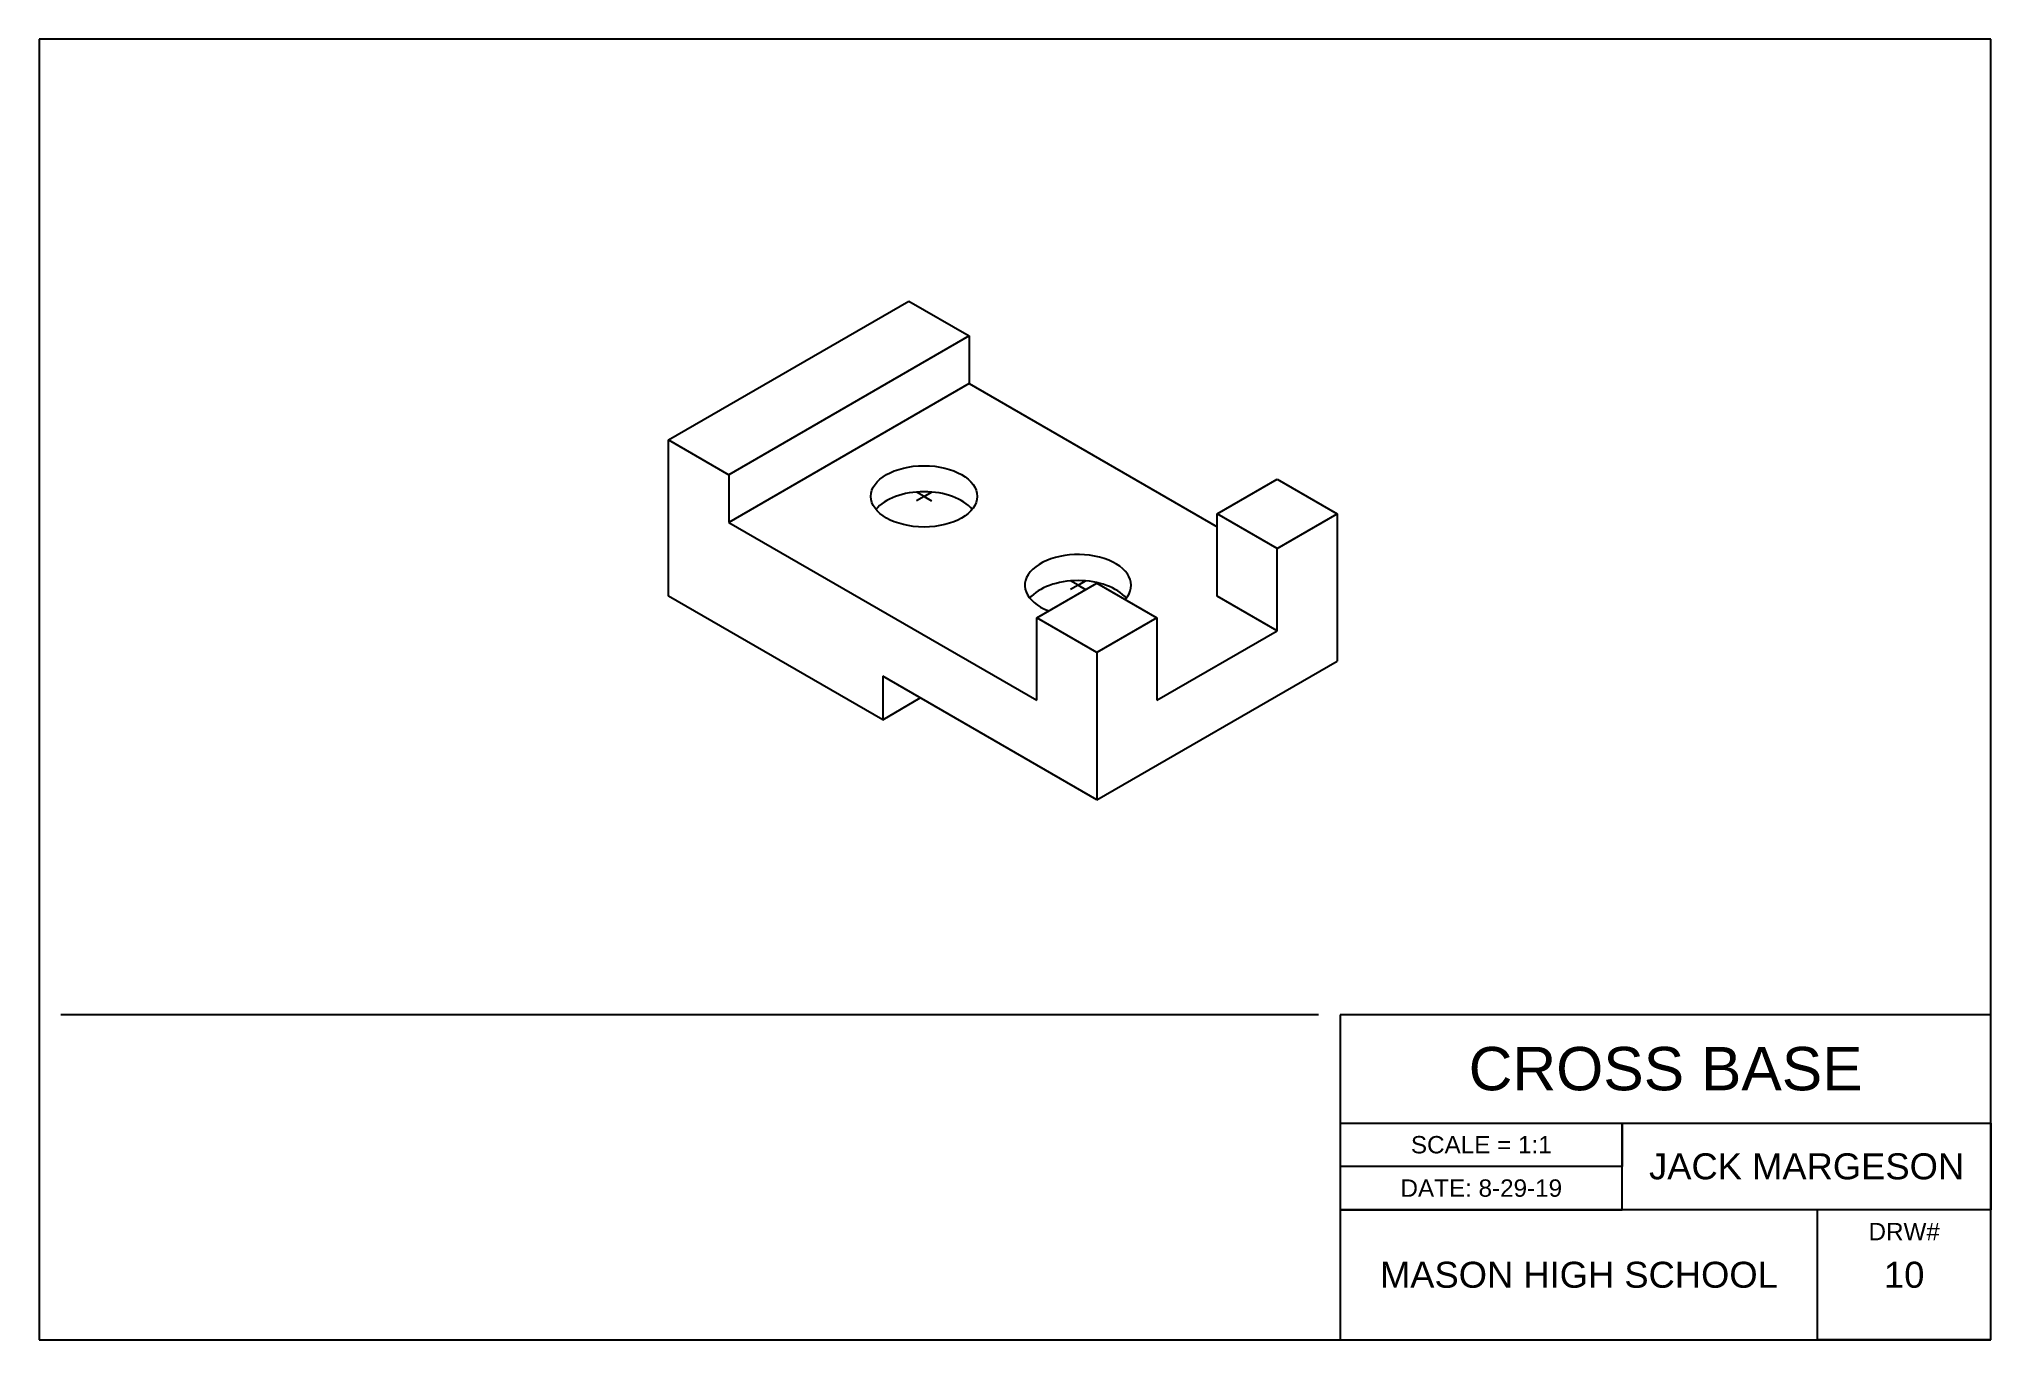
# Model space of a CAD drawing. Header units: millimetres. Extents: x 0 to 450, y 0 to 300.
import ezdxf

# ---------------------------------------------------------------- set-up
doc = ezdxf.new("R2010")
doc.units = ezdxf.units.MM
doc.styles.get("Standard").update_dxf_attribs({"font": 'arial.ttf'})

msp = doc.modelspace()

# ---------------------------------------------------------------- linework, layer by layer
for p, q in [((450, 300), (0, 300)), ((0, 300), (0, 0)), ((450, 0), (450, 300)), ((145.14, 207.54), (200.56, 239.54)), ((200.56, 239.54), (214.42, 231.54)), ((214.42, 231.54), (158.99, 199.54)), ((214.42, 231.54), (214.42, 220.54)), ((214.42, 220.54), (158.99, 188.54)), ((214.42, 220.54), (271.58, 187.54)), ((145.14, 171.54), (145.14, 207.54)), ((145.14, 207.54), (158.99, 199.54)), ((158.99, 199.54), (158.99, 188.54)), ((271.58, 190.54), (285.43, 198.54)), ((285.43, 198.54), (299.29, 190.54)), ((271.58, 171.54), (271.58, 190.54)), ((285.43, 182.54), (271.58, 190.54)), ((285.43, 182.54), (299.29, 190.54)), ((299.29, 190.54), (299.29, 156.54)), ((158.99, 188.54), (230.01, 147.54)), ((285.43, 163.54), (285.43, 182.54)), ((194.5, 143.04), (145.14, 171.54)), ((230.01, 166.54), (243.86, 174.54)), ((243.86, 174.54), (257.72, 166.54)), ((285.43, 163.54), (271.58, 171.54)), ((230.01, 147.54), (230.01, 166.54)), ((243.86, 158.54), (230.01, 166.54)), ((257.72, 166.54), (243.86, 158.54)), ((257.72, 166.54), (257.72, 147.54)), ((257.72, 147.54), (285.43, 163.54)), ((243.86, 158.54), (243.86, 124.54)), ((243.86, 124.54), (194.5, 153.04)), ((194.5, 153.04), (194.5, 143.04)), ((243.86, 124.54), (299.29, 156.54)), ((194.5, 143.04), (203.16, 148.04)), ((295, 75), (5, 75)), ((450, 75), (300, 75)), ((300, 75), (300, 0)), ((300, 75), (300, 50)), ((450, 0), (450, 75)), ((300, 50), (450, 50)), ((365, 30), (365, 50)), ((365, 50), (365, 40)), ((450, 50), (450, 30)), ((365, 40), (300, 40)), ((450, 30), (300, 30)), ((300, 30), (365, 30)), ((410, 0), (410, 30)), ((0, 0), (450, 0)), ((450, 0), (410, 0))]:
    msp.add_line(p, q)
at = {"color": 3}
for p, q in [((204.03, 194.54), (202.29, 195.54)), ((204.03, 194.54), (202.29, 193.54)), ((204.03, 194.54), (205.76, 195.54)), ((204.03, 194.54), (205.76, 193.54)), ((239.53, 174.04), (237.8, 175.04)), ((239.53, 174.04), (237.8, 173.04)), ((239.53, 174.04), (241.27, 175.04)), ((239.53, 174.04), (241.27, 173.04))]:
    msp.add_line(p, q, dxfattribs=at)
msp.add_ellipse((204.03, 194.54), major_axis=(-12.25, 0), ratio=0.57735)
for centre, start_param, end_param in [((204.03, 188.54), 3.579742, 5.845036), ((239.53, 174.04), 2.660887, 7.269941), ((239.53, 168.04), 3.579742, 5.845036)]:
    msp.add_ellipse(centre, major_axis=(-12.25, 0), ratio=0.57735, start_param=start_param, end_param=end_param)

# ---------------------------------------------------------------- texts
for s, width, insert, char_height, attachment_point in [('CROSS BASE', 150, (375, 62.5), 10, 5), ('SCALE = 1:1', 65, (332.5, 45), 4, 5), ('JACK MARGESON', 85, (407.5, 40), 6, 5), ('DATE: 8-29-19', 65, (332.5, 35), 4, 5), ('DRW#', 40, (430, 27), 4, 2), ('MASON HIGH SCHOOL', 110, (355, 15), 6, 5), ('10', 40, (430, 15), 6, 5)]:
    msp.add_mtext_dynamic_manual_height_columns(s, width=width, gutter_width=12.5, heights=[0], dxfattribs=dict(insert=insert, char_height=char_height, attachment_point=attachment_point))

doc.saveas('drawing.dxf')
